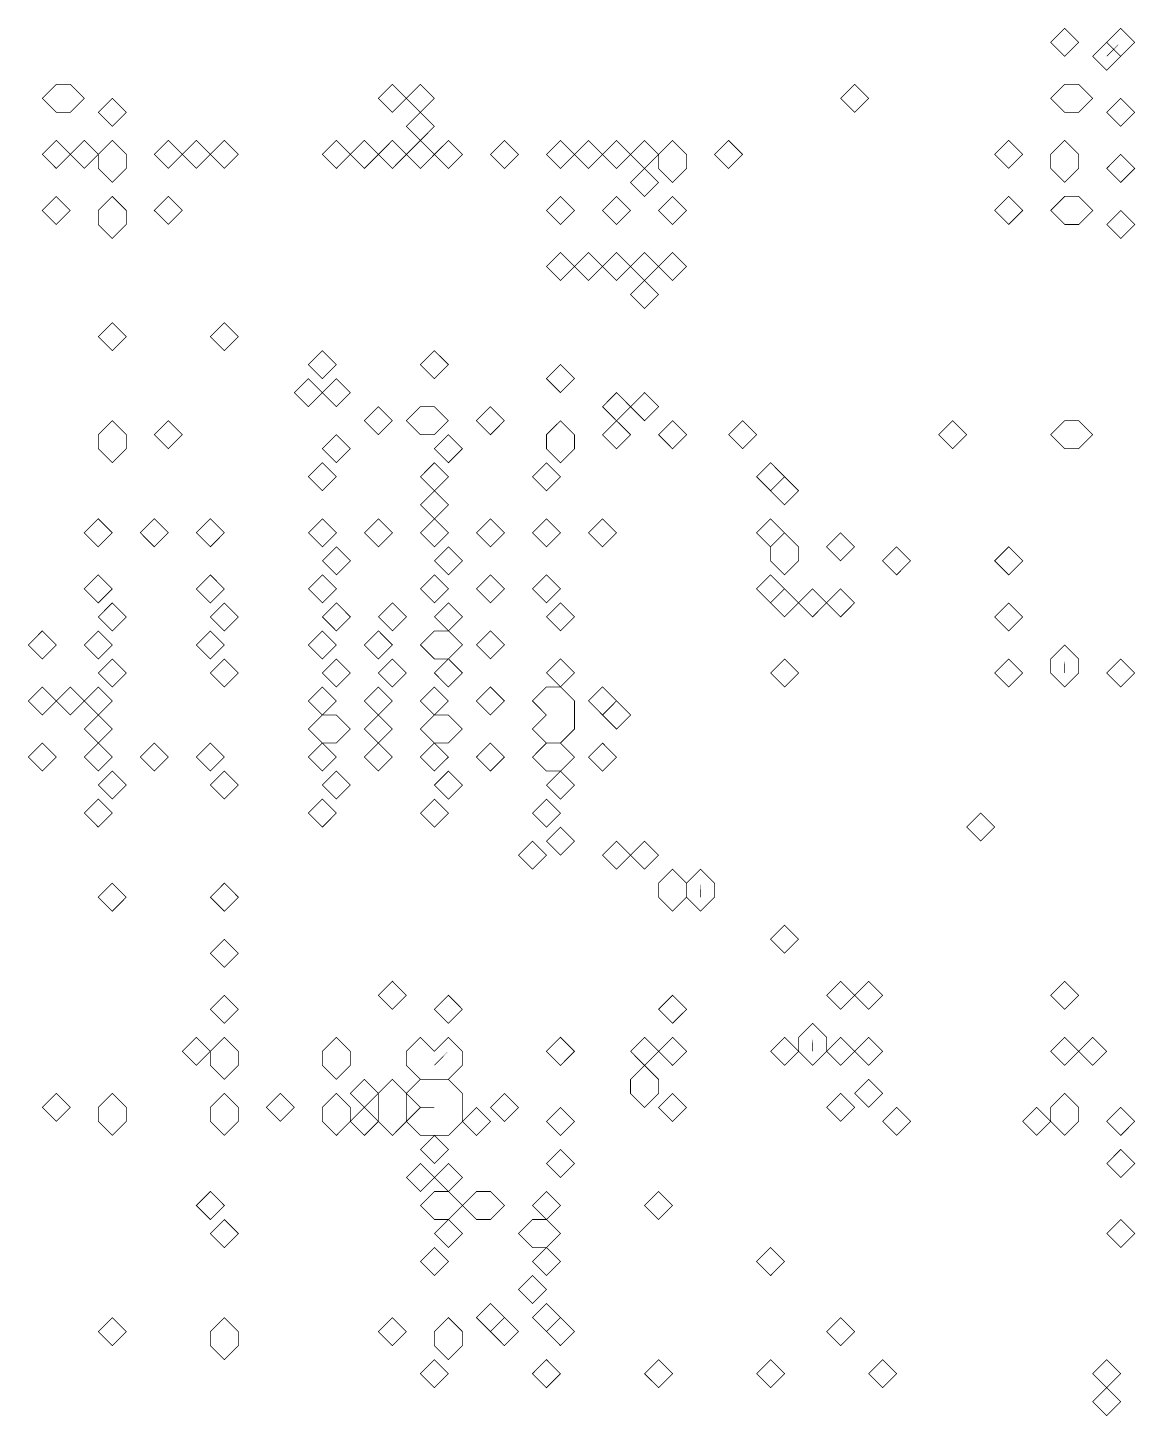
# Model space of a CAD drawing. Header units: metres. Extents: x 0 to 4939, y -4939 to 0.
# Drawn here: x 1604 to 2368, y -2900 to -1942 of the extents above; entities that cross this region are included whole.
import ezdxf

# ---------------------------------------------------------------- set-up
doc = ezdxf.new("R2010")
doc.units = ezdxf.units.M
doc.layers.add('conductor', color=1, linetype='Continuous')
doc.layers.add('substrate', color=5, linetype='Continuous')

msp = doc.modelspace()

# ---------------------------------------------------------------- linework, layer by layer
at = {"layer": 'conductor', "const_width": 0.5}
for points in [[(2309.71, -1952.14), (2319.38, -1942.48), (2329.04, -1952.14), (2319.38, -1961.8)], [(2348.37, -1952.14), (2358.03, -1942.48), (2367.7, -1952.14), (2358.03, -1961.8)], [(2338.7, -1961.8), (2348.37, -1952.14), (2358.03, -1961.8), (2348.37, -1971.47)], [(1613.9, -1990.8), (1623.56, -1981.13), (1633.23, -1981.13), (1642.89, -1990.8), (1633.23, -2000.46), (1623.56, -2000.46)], [(1845.84, -1990.8), (1855.5, -1981.13), (1865.16, -1990.8), (1855.5, -2000.46)], [(1865.16, -1990.8), (1874.83, -1981.13), (1884.49, -1990.8), (1874.83, -2000.46)], [(2164.75, -1990.8), (2174.41, -1981.13), (2184.08, -1990.8), (2174.41, -2000.46)], [(2309.71, -1990.8), (2319.38, -1981.13), (2329.04, -1981.13), (2338.7, -1990.8), (2329.04, -2000.46), (2319.38, -2000.46)], [(1652.55, -2000.46), (1662.22, -1990.8), (1671.88, -2000.46), (1662.22, -2010.12)], [(2348.37, -2000.46), (2358.03, -1990.8), (2367.7, -2000.46), (2358.03, -2010.12)], [(1865.16, -2010.12), (1874.83, -2000.46), (1884.49, -2010.12), (1874.83, -2019.79)], [(1613.9, -2029.45), (1623.56, -2019.79), (1633.23, -2029.45), (1623.56, -2039.12)], [(1633.23, -2029.45), (1642.89, -2019.79), (1652.55, -2029.45), (1642.89, -2039.12)], [(1652.55, -2029.45), (1662.22, -2019.79), (1671.88, -2029.45), (1671.88, -2039.12), (1662.22, -2048.78), (1652.55, -2039.12)], [(1691.21, -2029.45), (1700.88, -2019.79), (1710.54, -2029.45), (1700.88, -2039.12)], [(1710.54, -2029.45), (1720.2, -2019.79), (1729.87, -2029.45), (1720.2, -2039.12)], [(1729.87, -2029.45), (1739.53, -2019.79), (1749.2, -2029.45), (1739.53, -2039.12)], [(1807.18, -2029.45), (1816.84, -2019.79), (1826.51, -2029.45), (1816.84, -2039.12)], [(1826.51, -2029.45), (1836.17, -2019.79), (1845.84, -2029.45), (1836.17, -2039.12)], [(1845.84, -2029.45), (1855.5, -2019.79), (1865.16, -2029.45), (1855.5, -2039.12)], [(1865.16, -2029.45), (1874.83, -2019.79), (1884.49, -2029.45), (1874.83, -2039.12)], [(1884.49, -2029.45), (1894.16, -2019.79), (1903.82, -2029.45), (1894.16, -2039.12)], [(1923.15, -2029.45), (1932.81, -2019.79), (1942.48, -2029.45), (1932.81, -2039.12)], [(1961.8, -2029.45), (1971.47, -2019.79), (1981.13, -2029.45), (1971.47, -2039.12)], [(1981.13, -2029.45), (1990.8, -2019.79), (2000.46, -2029.45), (1990.8, -2039.12)], [(2000.46, -2029.45), (2010.12, -2019.79), (2019.79, -2029.45), (2010.12, -2039.12)], [(2019.79, -2029.45), (2029.45, -2019.79), (2039.12, -2029.45), (2029.45, -2039.12)], [(2039.12, -2029.45), (2048.78, -2019.79), (2058.45, -2029.45), (2058.45, -2039.12), (2048.78, -2048.78), (2039.12, -2039.12)], [(2077.77, -2029.45), (2087.44, -2019.79), (2097.1, -2029.45), (2087.44, -2039.12)], [(2271.05, -2029.45), (2280.72, -2019.79), (2290.38, -2029.45), (2280.72, -2039.12)], [(2309.71, -2029.45), (2319.38, -2019.79), (2329.04, -2029.45), (2329.04, -2039.12), (2319.38, -2048.78), (2309.71, -2039.12)], [(2348.37, -2039.12), (2358.03, -2029.45), (2367.7, -2039.12), (2358.03, -2048.78)], [(2019.79, -2048.78), (2029.45, -2039.12), (2039.12, -2048.78), (2029.45, -2058.45)], [(1613.9, -2068.11), (1623.56, -2058.45), (1633.23, -2068.11), (1623.56, -2077.77)], [(1652.55, -2068.11), (1662.22, -2058.45), (1671.88, -2068.11), (1671.88, -2077.77), (1662.22, -2087.44), (1652.55, -2077.77)], [(1691.21, -2068.11), (1700.88, -2058.45), (1710.54, -2068.11), (1700.88, -2077.77)], [(1961.8, -2068.11), (1971.47, -2058.45), (1981.13, -2068.11), (1971.47, -2077.77)], [(2000.46, -2068.11), (2010.12, -2058.45), (2019.79, -2068.11), (2010.12, -2077.77)], [(2039.12, -2068.11), (2048.78, -2058.45), (2058.45, -2068.11), (2048.78, -2077.77)], [(2271.05, -2068.11), (2280.72, -2058.45), (2290.38, -2068.11), (2280.72, -2077.77)], [(2309.71, -2068.11), (2319.38, -2058.45), (2329.04, -2058.45), (2338.7, -2068.11), (2329.04, -2077.77), (2319.38, -2077.77)], [(2348.37, -2077.77), (2358.03, -2068.11), (2367.7, -2077.77), (2358.03, -2087.44)], [(1961.8, -2106.77), (1971.47, -2097.1), (1981.13, -2106.77), (1971.47, -2116.43)], [(1981.13, -2106.77), (1990.8, -2097.1), (2000.46, -2106.77), (1990.8, -2116.43)], [(2000.46, -2106.77), (2010.12, -2097.1), (2019.79, -2106.77), (2010.12, -2116.43)], [(2019.79, -2106.77), (2029.45, -2097.1), (2039.12, -2106.77), (2029.45, -2116.43)], [(2039.12, -2106.77), (2048.78, -2097.1), (2058.45, -2106.77), (2048.78, -2116.43)], [(2019.79, -2126.09), (2029.45, -2116.43), (2039.12, -2126.09), (2029.45, -2135.76)], [(1652.55, -2155.09), (1662.22, -2145.42), (1671.88, -2155.09), (1662.22, -2164.75)], [(1729.87, -2155.09), (1739.53, -2145.42), (1749.2, -2155.09), (1739.53, -2164.75)], [(1797.52, -2174.41), (1807.18, -2164.75), (1816.84, -2174.41), (1807.18, -2184.08)], [(1874.83, -2174.41), (1884.49, -2164.75), (1894.16, -2174.41), (1884.49, -2184.08)], [(1961.8, -2184.08), (1971.47, -2174.41), (1981.13, -2184.08), (1971.47, -2193.74)], [(1787.85, -2193.74), (1797.52, -2184.08), (1807.18, -2193.74), (1797.52, -2203.41)], [(1807.18, -2193.74), (1816.84, -2184.08), (1826.51, -2193.74), (1816.84, -2203.41)], [(2000.46, -2203.41), (2010.12, -2193.74), (2019.79, -2203.41), (2010.12, -2213.07)], [(2019.79, -2203.41), (2029.45, -2193.74), (2039.12, -2203.41), (2029.45, -2213.07)], [(1836.17, -2213.07), (1845.84, -2203.41), (1855.5, -2213.07), (1845.84, -2222.73)], [(1865.16, -2213.07), (1874.83, -2203.41), (1884.49, -2203.41), (1894.16, -2213.07), (1884.49, -2222.73), (1874.83, -2222.73)], [(1913.48, -2213.07), (1923.15, -2203.41), (1932.81, -2213.07), (1923.15, -2222.73)], [(1652.55, -2222.73), (1662.22, -2213.07), (1671.88, -2222.73), (1671.88, -2232.4), (1662.22, -2242.06), (1652.55, -2232.4)], [(1691.21, -2222.73), (1700.88, -2213.07), (1710.54, -2222.73), (1700.88, -2232.4)], [(1961.8, -2222.73), (1971.47, -2213.07), (1981.13, -2222.73), (1981.13, -2232.4), (1971.47, -2242.06), (1961.8, -2232.4)], [(2000.46, -2222.73), (2010.12, -2213.07), (2019.79, -2222.73), (2010.12, -2232.4)], [(2039.12, -2222.73), (2048.78, -2213.07), (2058.45, -2222.73), (2048.78, -2232.4)], [(2087.44, -2222.73), (2097.1, -2213.07), (2106.77, -2222.73), (2097.1, -2232.4)], [(2232.4, -2222.73), (2242.06, -2213.07), (2251.73, -2222.73), (2242.06, -2232.4)], [(2309.71, -2222.73), (2319.38, -2213.07), (2329.04, -2213.07), (2338.7, -2222.73), (2329.04, -2232.4), (2319.38, -2232.4)], [(1807.18, -2232.4), (1816.84, -2222.73), (1826.51, -2232.4), (1816.84, -2242.06)], [(1884.49, -2232.4), (1894.16, -2222.73), (1903.82, -2232.4), (1894.16, -2242.06)], [(1797.52, -2251.73), (1807.18, -2242.06), (1816.84, -2251.73), (1807.18, -2261.39)], [(1874.83, -2251.73), (1884.49, -2242.06), (1894.16, -2251.73), (1884.49, -2261.39)], [(1952.14, -2251.73), (1961.8, -2242.06), (1971.47, -2251.73), (1961.8, -2261.39)], [(2106.77, -2251.73), (2116.43, -2242.06), (2126.09, -2251.73), (2116.43, -2261.39)], [(2116.43, -2261.39), (2126.09, -2251.73), (2135.76, -2261.39), (2126.09, -2271.05)], [(1874.83, -2271.05), (1884.49, -2261.39), (1894.16, -2271.05), (1884.49, -2280.72)], [(1642.89, -2290.38), (1652.55, -2280.72), (1662.22, -2290.38), (1652.55, -2300.05)], [(1681.55, -2290.38), (1691.21, -2280.72), (1700.88, -2290.38), (1691.21, -2300.05)], [(1720.2, -2290.38), (1729.87, -2280.72), (1739.53, -2290.38), (1729.87, -2300.05)], [(1797.52, -2290.38), (1807.18, -2280.72), (1816.84, -2290.38), (1807.18, -2300.05)], [(1836.17, -2290.38), (1845.84, -2280.72), (1855.5, -2290.38), (1845.84, -2300.05)], [(1874.83, -2290.38), (1884.49, -2280.72), (1894.16, -2290.38), (1884.49, -2300.05)], [(1913.48, -2290.38), (1923.15, -2280.72), (1932.81, -2290.38), (1923.15, -2300.05)], [(1952.14, -2290.38), (1961.8, -2280.72), (1971.47, -2290.38), (1961.8, -2300.05)], [(1990.8, -2290.38), (2000.46, -2280.72), (2010.12, -2290.38), (2000.46, -2300.05)], [(2106.77, -2290.38), (2116.43, -2280.72), (2126.09, -2290.38), (2116.43, -2300.05)], [(2116.43, -2300.05), (2126.09, -2290.38), (2135.76, -2300.05), (2135.76, -2309.71), (2126.09, -2319.38), (2116.43, -2309.71)], [(2155.09, -2300.05), (2164.75, -2290.38), (2174.41, -2300.05), (2164.75, -2309.71)], [(1807.18, -2309.71), (1816.84, -2300.05), (1826.51, -2309.71), (1816.84, -2319.38)], [(1884.49, -2309.71), (1894.16, -2300.05), (1903.82, -2309.71), (1894.16, -2319.38)], [(2193.74, -2309.71), (2203.41, -2300.05), (2213.07, -2309.71), (2203.41, -2319.38)], [(2271.05, -2309.71), (2280.72, -2300.05), (2290.38, -2309.71), (2280.72, -2319.38)], [(1642.89, -2329.04), (1652.55, -2319.38), (1662.22, -2329.04), (1652.55, -2338.7)], [(1720.2, -2329.04), (1729.87, -2319.38), (1739.53, -2329.04), (1729.87, -2338.7)], [(1797.52, -2329.04), (1807.18, -2319.38), (1816.84, -2329.04), (1807.18, -2338.7)], [(1874.83, -2329.04), (1884.49, -2319.38), (1894.16, -2329.04), (1884.49, -2338.7)], [(1913.48, -2329.04), (1923.15, -2319.38), (1932.81, -2329.04), (1923.15, -2338.7)], [(1952.14, -2329.04), (1961.8, -2319.38), (1971.47, -2329.04), (1961.8, -2338.7)], [(2106.77, -2329.04), (2116.43, -2319.38), (2126.09, -2329.04), (2116.43, -2338.7)], [(2116.43, -2338.7), (2126.09, -2329.04), (2135.76, -2338.7), (2126.09, -2348.37)], [(2135.76, -2338.7), (2145.42, -2329.04), (2155.09, -2338.7), (2145.42, -2348.37)], [(2155.09, -2338.7), (2164.75, -2329.04), (2174.41, -2338.7), (2164.75, -2348.37)], [(1652.55, -2348.37), (1662.22, -2338.7), (1671.88, -2348.37), (1662.22, -2358.03)], [(1729.87, -2348.37), (1739.53, -2338.7), (1749.2, -2348.37), (1739.53, -2358.03)], [(1807.18, -2348.37), (1816.84, -2338.7), (1826.51, -2348.37), (1816.84, -2358.03)], [(1845.84, -2348.37), (1855.5, -2338.7), (1865.16, -2348.37), (1855.5, -2358.03)], [(1884.49, -2348.37), (1894.16, -2338.7), (1903.82, -2348.37), (1894.16, -2358.03)], [(1961.8, -2348.37), (1971.47, -2338.7), (1981.13, -2348.37), (1971.47, -2358.03)], [(2271.05, -2348.37), (2280.72, -2338.7), (2290.38, -2348.37), (2280.72, -2358.03)], [(1604.23, -2367.7), (1613.9, -2358.03), (1623.56, -2367.7), (1613.9, -2377.36)], [(1642.89, -2367.7), (1652.55, -2358.03), (1662.22, -2367.7), (1652.55, -2377.36)], [(1720.2, -2367.7), (1729.87, -2358.03), (1739.53, -2367.7), (1729.87, -2377.36)], [(1797.52, -2367.7), (1807.18, -2358.03), (1816.84, -2367.7), (1807.18, -2377.36)], [(1836.17, -2367.7), (1845.84, -2358.03), (1855.5, -2367.7), (1845.84, -2377.36)], [(1874.83, -2367.7), (1884.49, -2358.03), (1894.16, -2358.03), (1903.82, -2367.7), (1894.16, -2377.36), (1884.49, -2377.36)], [(1913.48, -2367.7), (1923.15, -2358.03), (1932.81, -2367.7), (1923.15, -2377.36)], [(2309.71, -2377.36), (2319.38, -2367.7), (2329.04, -2377.36), (2329.04, -2387.02), (2319.38, -2396.69), (2309.71, -2387.02)], [(1652.55, -2387.02), (1662.22, -2377.36), (1671.88, -2387.02), (1662.22, -2396.69)], [(1729.87, -2387.02), (1739.53, -2377.36), (1749.2, -2387.02), (1739.53, -2396.69)], [(1807.18, -2387.02), (1816.84, -2377.36), (1826.51, -2387.02), (1816.84, -2396.69)], [(1845.84, -2387.02), (1855.5, -2377.36), (1865.16, -2387.02), (1855.5, -2396.69)], [(1884.49, -2387.02), (1894.16, -2377.36), (1903.82, -2387.02), (1894.16, -2396.69)], [(1961.8, -2387.02), (1971.47, -2377.36), (1981.13, -2387.02), (1971.47, -2396.69)], [(2116.43, -2387.02), (2126.09, -2377.36), (2135.76, -2387.02), (2126.09, -2396.69)], [(2271.05, -2387.02), (2280.72, -2377.36), (2290.38, -2387.02), (2280.72, -2396.69)], [(2348.37, -2387.02), (2358.03, -2377.36), (2367.7, -2387.02), (2358.03, -2396.69)], [(1604.23, -2406.35), (1613.9, -2396.69), (1623.56, -2406.35), (1613.9, -2416.02)], [(1623.56, -2406.35), (1633.23, -2396.69), (1642.89, -2406.35), (1633.23, -2416.02)], [(1642.89, -2406.35), (1652.55, -2396.69), (1662.22, -2406.35), (1652.55, -2416.02)], [(1797.52, -2406.35), (1807.18, -2396.69), (1816.84, -2406.35), (1807.18, -2416.02)], [(1836.17, -2406.35), (1845.84, -2396.69), (1855.5, -2406.35), (1845.84, -2416.02)], [(1874.83, -2406.35), (1884.49, -2396.69), (1894.16, -2406.35), (1884.49, -2416.02)], [(1913.48, -2406.35), (1923.15, -2396.69), (1932.81, -2406.35), (1923.15, -2416.02)], [(1952.14, -2406.35), (1961.8, -2396.69), (1971.47, -2396.69), (1981.13, -2406.35), (1981.13, -2416.02), (1981.13, -2425.68), (1971.47, -2435.34), (1961.8, -2435.34), (1952.14, -2425.68), (1961.8, -2416.02)], [(1990.8, -2406.35), (2000.46, -2396.69), (2010.12, -2406.35), (2000.46, -2416.02)], [(2000.46, -2416.02), (2010.12, -2406.35), (2019.79, -2416.02), (2010.12, -2425.68)], [(1642.89, -2425.68), (1652.55, -2416.02), (1662.22, -2425.68), (1652.55, -2435.34)], [(1797.52, -2425.68), (1807.18, -2416.02), (1816.84, -2416.02), (1826.51, -2425.68), (1816.84, -2435.34), (1807.18, -2435.34)], [(1836.17, -2425.68), (1845.84, -2416.02), (1855.5, -2425.68), (1845.84, -2435.34)], [(1874.83, -2425.68), (1884.49, -2416.02), (1894.16, -2416.02), (1903.82, -2425.68), (1894.16, -2435.34), (1884.49, -2435.34)], [(1604.23, -2445.01), (1613.9, -2435.34), (1623.56, -2445.01), (1613.9, -2454.67)], [(1642.89, -2445.01), (1652.55, -2435.34), (1662.22, -2445.01), (1652.55, -2454.67)], [(1681.55, -2445.01), (1691.21, -2435.34), (1700.88, -2445.01), (1691.21, -2454.67)], [(1720.2, -2445.01), (1729.87, -2435.34), (1739.53, -2445.01), (1729.87, -2454.67)], [(1797.52, -2445.01), (1807.18, -2435.34), (1816.84, -2445.01), (1807.18, -2454.67)], [(1836.17, -2445.01), (1845.84, -2435.34), (1855.5, -2445.01), (1845.84, -2454.67)], [(1874.83, -2445.01), (1884.49, -2435.34), (1894.16, -2445.01), (1884.49, -2454.67)], [(1913.48, -2445.01), (1923.15, -2435.34), (1932.81, -2445.01), (1923.15, -2454.67)], [(1952.14, -2445.01), (1961.8, -2435.34), (1971.47, -2435.34), (1981.13, -2445.01), (1971.47, -2454.67), (1961.8, -2454.67)], [(1990.8, -2445.01), (2000.46, -2435.34), (2010.12, -2445.01), (2000.46, -2454.67)], [(1652.55, -2464.34), (1662.22, -2454.67), (1671.88, -2464.34), (1662.22, -2474)], [(1729.87, -2464.34), (1739.53, -2454.67), (1749.2, -2464.34), (1739.53, -2474)], [(1807.18, -2464.34), (1816.84, -2454.67), (1826.51, -2464.34), (1816.84, -2474)], [(1884.49, -2464.34), (1894.16, -2454.67), (1903.82, -2464.34), (1894.16, -2474)], [(1961.8, -2464.34), (1971.47, -2454.67), (1981.13, -2464.34), (1971.47, -2474)], [(1642.89, -2483.66), (1652.55, -2474), (1662.22, -2483.66), (1652.55, -2493.33)], [(1797.52, -2483.66), (1807.18, -2474), (1816.84, -2483.66), (1807.18, -2493.33)], [(1874.83, -2483.66), (1884.49, -2474), (1894.16, -2483.66), (1884.49, -2493.33)], [(1952.14, -2483.66), (1961.8, -2474), (1971.47, -2483.66), (1961.8, -2493.33)], [(2251.73, -2493.33), (2261.39, -2483.66), (2271.05, -2493.33), (2261.39, -2502.99)], [(1961.8, -2502.99), (1971.47, -2493.33), (1981.13, -2502.99), (1971.47, -2512.66)], [(1942.48, -2512.66), (1952.14, -2502.99), (1961.8, -2512.66), (1952.14, -2522.32)], [(2000.46, -2512.66), (2010.12, -2502.99), (2019.79, -2512.66), (2010.12, -2522.32)], [(2019.79, -2512.66), (2029.45, -2502.99), (2039.12, -2512.66), (2029.45, -2522.32)], [(2039.12, -2531.98), (2048.78, -2522.32), (2058.45, -2531.98), (2058.45, -2541.65), (2048.78, -2551.31), (2039.12, -2541.65)], [(2058.45, -2531.98), (2068.11, -2522.32), (2077.77, -2531.98), (2077.77, -2541.65), (2068.11, -2551.31), (2058.45, -2541.65)], [(1652.55, -2541.65), (1662.22, -2531.98), (1671.88, -2541.65), (1662.22, -2551.31)], [(1729.87, -2541.65), (1739.53, -2531.98), (1749.2, -2541.65), (1739.53, -2551.31)], [(2116.43, -2570.64), (2126.09, -2560.98), (2135.76, -2570.64), (2126.09, -2580.3)], [(1729.87, -2580.3), (1739.53, -2570.64), (1749.2, -2580.3), (1739.53, -2589.97)], [(1845.84, -2609.3), (1855.5, -2599.63), (1865.16, -2609.3), (1855.5, -2618.96)], [(2155.09, -2609.3), (2164.75, -2599.63), (2174.41, -2609.3), (2164.75, -2618.96)], [(2174.41, -2609.3), (2184.08, -2599.63), (2193.74, -2609.3), (2184.08, -2618.96)], [(2309.71, -2609.3), (2319.38, -2599.63), (2329.04, -2609.3), (2319.38, -2618.96)], [(1729.87, -2618.96), (1739.53, -2609.3), (1749.2, -2618.96), (1739.53, -2628.62)], [(1884.49, -2618.96), (1894.16, -2609.3), (1903.82, -2618.96), (1894.16, -2628.62)], [(2039.12, -2618.96), (2048.78, -2609.3), (2058.45, -2618.96), (2048.78, -2628.62)], [(2135.76, -2638.29), (2145.42, -2628.62), (2155.09, -2638.29), (2155.09, -2647.95), (2145.42, -2657.62), (2135.76, -2647.95)], [(1710.54, -2647.95), (1720.2, -2638.29), (1729.87, -2647.95), (1720.2, -2657.62)], [(1729.87, -2647.95), (1739.53, -2638.29), (1749.2, -2647.95), (1749.2, -2657.62), (1739.53, -2667.28), (1729.87, -2657.62)], [(1807.18, -2647.95), (1816.84, -2638.29), (1826.51, -2647.95), (1826.51, -2657.62), (1816.84, -2667.28), (1807.18, -2657.62)], [(1865.16, -2647.95), (1874.83, -2638.29), (1884.49, -2647.95), (1894.16, -2638.29), (1903.82, -2647.95), (1903.82, -2657.62), (1894.16, -2667.28), (1884.49, -2667.28), (1874.83, -2667.28), (1865.16, -2657.62)], [(1961.8, -2647.95), (1971.47, -2638.29), (1981.13, -2647.95), (1971.47, -2657.62)], [(2019.79, -2647.95), (2029.45, -2638.29), (2039.12, -2647.95), (2029.45, -2657.62)], [(2039.12, -2647.95), (2048.78, -2638.29), (2058.45, -2647.95), (2048.78, -2657.62)], [(2116.43, -2647.95), (2126.09, -2638.29), (2135.76, -2647.95), (2126.09, -2657.62)], [(2155.09, -2647.95), (2164.75, -2638.29), (2174.41, -2647.95), (2164.75, -2657.62)], [(2174.41, -2647.95), (2184.08, -2638.29), (2193.74, -2647.95), (2184.08, -2657.62)], [(2309.71, -2647.95), (2319.38, -2638.29), (2329.04, -2647.95), (2319.38, -2657.62)], [(2329.04, -2647.95), (2338.7, -2638.29), (2348.37, -2647.95), (2338.7, -2657.62)], [(2019.79, -2667.28), (2029.45, -2657.62), (2039.12, -2667.28), (2039.12, -2676.95), (2029.45, -2686.61), (2019.79, -2676.95)], [(1826.51, -2676.95), (1836.17, -2667.28), (1845.84, -2676.95), (1836.17, -2686.61)], [(1845.84, -2676.95), (1855.5, -2667.28), (1865.16, -2676.95), (1865.16, -2686.61), (1865.16, -2696.27), (1855.5, -2705.94), (1845.84, -2696.27), (1845.84, -2686.61)], [(1865.16, -2676.95), (1874.83, -2667.28), (1884.49, -2667.28), (1894.16, -2667.28), (1903.82, -2676.95), (1903.82, -2686.61), (1903.82, -2696.27), (1894.16, -2705.94), (1884.49, -2705.94), (1874.83, -2705.94), (1865.16, -2696.27), (1874.83, -2686.61), (1884.49, -2686.61), (1874.83, -2686.61)], [(2174.41, -2676.95), (2184.08, -2667.28), (2193.74, -2676.95), (2184.08, -2686.61)], [(1613.9, -2686.61), (1623.56, -2676.95), (1633.23, -2686.61), (1623.56, -2696.27)], [(1652.55, -2686.61), (1662.22, -2676.95), (1671.88, -2686.61), (1671.88, -2696.27), (1662.22, -2705.94), (1652.55, -2696.27)], [(1729.87, -2686.61), (1739.53, -2676.95), (1749.2, -2686.61), (1749.2, -2696.27), (1739.53, -2705.94), (1729.87, -2696.27)], [(1768.52, -2686.61), (1778.19, -2676.95), (1787.85, -2686.61), (1778.19, -2696.27)], [(1807.18, -2686.61), (1816.84, -2676.95), (1826.51, -2686.61), (1826.51, -2696.27), (1816.84, -2705.94), (1807.18, -2696.27)], [(1923.15, -2686.61), (1932.81, -2676.95), (1942.48, -2686.61), (1932.81, -2696.27)], [(2039.12, -2686.61), (2048.78, -2676.95), (2058.45, -2686.61), (2048.78, -2696.27)], [(2155.09, -2686.61), (2164.75, -2676.95), (2174.41, -2686.61), (2164.75, -2696.27)], [(2309.71, -2686.61), (2319.38, -2676.95), (2329.04, -2686.61), (2329.04, -2696.27), (2319.38, -2705.94), (2309.71, -2696.27)], [(1826.51, -2696.27), (1836.17, -2686.61), (1845.84, -2696.27), (1836.17, -2705.94)], [(1903.82, -2696.27), (1913.48, -2686.61), (1923.15, -2696.27), (1913.48, -2705.94)], [(1961.8, -2696.27), (1971.47, -2686.61), (1981.13, -2696.27), (1971.47, -2705.94)], [(2193.74, -2696.27), (2203.41, -2686.61), (2213.07, -2696.27), (2203.41, -2705.94)], [(2290.38, -2696.27), (2300.05, -2686.61), (2309.71, -2696.27), (2300.05, -2705.94)], [(2348.37, -2696.27), (2358.03, -2686.61), (2367.7, -2696.27), (2358.03, -2705.94)], [(1874.83, -2715.6), (1884.49, -2705.94), (1894.16, -2715.6), (1884.49, -2725.27)], [(1961.8, -2725.27), (1971.47, -2715.6), (1981.13, -2725.27), (1971.47, -2734.93)], [(2348.37, -2725.27), (2358.03, -2715.6), (2367.7, -2725.27), (2358.03, -2734.93)], [(1865.16, -2734.93), (1874.83, -2725.27), (1884.49, -2734.93), (1874.83, -2744.59)], [(1884.49, -2734.93), (1894.16, -2725.27), (1903.82, -2734.93), (1894.16, -2744.59)], [(1720.2, -2754.26), (1729.87, -2744.59), (1739.53, -2754.26), (1729.87, -2763.92)], [(1874.83, -2754.26), (1884.49, -2744.59), (1894.16, -2744.59), (1903.82, -2754.26), (1894.16, -2763.92), (1884.49, -2763.92)], [(1903.82, -2754.26), (1913.48, -2744.59), (1923.15, -2744.59), (1932.81, -2754.26), (1923.15, -2763.92), (1913.48, -2763.92)], [(1952.14, -2754.26), (1961.8, -2744.59), (1971.47, -2754.26), (1961.8, -2763.92)], [(2029.45, -2754.26), (2039.12, -2744.59), (2048.78, -2754.26), (2039.12, -2763.92)], [(1729.87, -2773.59), (1739.53, -2763.92), (1749.2, -2773.59), (1739.53, -2783.25)], [(1884.49, -2773.59), (1894.16, -2763.92), (1903.82, -2773.59), (1894.16, -2783.25)], [(1942.48, -2773.59), (1952.14, -2763.92), (1961.8, -2763.92), (1971.47, -2773.59), (1961.8, -2783.25), (1952.14, -2783.25)], [(2348.37, -2773.59), (2358.03, -2763.92), (2367.7, -2773.59), (2358.03, -2783.25)], [(1874.83, -2792.91), (1884.49, -2783.25), (1894.16, -2792.91), (1884.49, -2802.58)], [(1952.14, -2792.91), (1961.8, -2783.25), (1971.47, -2792.91), (1961.8, -2802.58)], [(2106.77, -2792.91), (2116.43, -2783.25), (2126.09, -2792.91), (2116.43, -2802.58)], [(1942.48, -2812.24), (1952.14, -2802.58), (1961.8, -2812.24), (1952.14, -2821.91)], [(1913.48, -2831.57), (1923.15, -2821.91), (1932.81, -2831.57), (1923.15, -2841.23)], [(1952.14, -2831.57), (1961.8, -2821.91), (1971.47, -2831.57), (1961.8, -2841.23)], [(1652.55, -2841.23), (1662.22, -2831.57), (1671.88, -2841.23), (1662.22, -2850.9)], [(1729.87, -2841.23), (1739.53, -2831.57), (1749.2, -2841.23), (1749.2, -2850.9), (1739.53, -2860.56), (1729.87, -2850.9)], [(1845.84, -2841.23), (1855.5, -2831.57), (1865.16, -2841.23), (1855.5, -2850.9)], [(1884.49, -2841.23), (1894.16, -2831.57), (1903.82, -2841.23), (1903.82, -2850.9), (1894.16, -2860.56), (1884.49, -2850.9)], [(1923.15, -2841.23), (1932.81, -2831.57), (1942.48, -2841.23), (1932.81, -2850.9)], [(1961.8, -2841.23), (1971.47, -2831.57), (1981.13, -2841.23), (1971.47, -2850.9)], [(2155.09, -2841.23), (2164.75, -2831.57), (2174.41, -2841.23), (2164.75, -2850.9)], [(1874.83, -2870.23), (1884.49, -2860.56), (1894.16, -2870.23), (1884.49, -2879.89)], [(1952.14, -2870.23), (1961.8, -2860.56), (1971.47, -2870.23), (1961.8, -2879.89)], [(2029.45, -2870.23), (2039.12, -2860.56), (2048.78, -2870.23), (2039.12, -2879.89)], [(2106.77, -2870.23), (2116.43, -2860.56), (2126.09, -2870.23), (2116.43, -2879.89)], [(2184.08, -2870.23), (2193.74, -2860.56), (2203.41, -2870.23), (2193.74, -2879.89)], [(2338.7, -2870.23), (2348.37, -2860.56), (2358.03, -2870.23), (2348.37, -2879.89)], [(2338.7, -2889.55), (2348.37, -2879.89), (2358.03, -2889.55), (2348.37, -2899.22)]]:
    msp.add_lwpolyline(points, close=True, dxfattribs=at)
at = {"layer": 'substrate', "const_width": 0.5}
for points in [[(2319.38, -1952.14)], [(2358.03, -1952.14), (2348.37, -1961.8)], [(1623.56, -1990.8)], [(1855.5, -1990.8)], [(2319.38, -1990.8)], [(1623.56, -2029.45)], [(1662.22, -2029.45)], [(1700.88, -2029.45)], [(1739.53, -2029.45)], [(1816.84, -2029.45)], [(1855.5, -2029.45)], [(1894.16, -2029.45)], [(1932.81, -2029.45)], [(1971.47, -2029.45)], [(1990.8, -2029.45)], [(2010.12, -2029.45)], [(2048.78, -2029.45)], [(2087.44, -2029.45)], [(2280.72, -2029.45)], [(2319.38, -2029.45)], [(1623.56, -2068.11)], [(1662.22, -2068.11)], [(1700.88, -2068.11)], [(1971.47, -2068.11)], [(2010.12, -2068.11)], [(2048.78, -2068.11)], [(2280.72, -2068.11)], [(2319.38, -2068.11)], [(1971.47, -2106.77)], [(1990.8, -2106.77)], [(2010.12, -2106.77)], [(2048.78, -2106.77)], [(1971.47, -2184.08)], [(1874.83, -2213.07)], [(1662.22, -2222.73)], [(1700.88, -2222.73)], [(1971.47, -2222.73)], [(2010.12, -2222.73)], [(2048.78, -2222.73)], [(2242.06, -2222.73)], [(2319.38, -2222.73)], [(2126.09, -2261.39)], [(2126.09, -2300.05)], [(2126.09, -2338.7)], [(2145.42, -2338.7)], [(2164.75, -2338.7)], [(2319.38, -2377.36), (2319.38, -2387.02)], [(1662.22, -2387.02)], [(2280.72, -2387.02)], [(1971.47, -2416.02)], [(2010.12, -2416.02)], [(2261.39, -2493.33)], [(2048.78, -2531.98)], [(2068.11, -2531.98), (2068.11, -2541.65)], [(2126.09, -2570.64)], [(1855.5, -2609.3)], [(2145.42, -2638.29), (2145.42, -2647.95)], [(1739.53, -2647.95)], [(1816.84, -2647.95)], [(1894.16, -2647.95), (1884.49, -2657.62)], [(1971.47, -2647.95)], [(2048.78, -2647.95)], [(2126.09, -2647.95)], [(2164.75, -2647.95)], [(2319.38, -2647.95)], [(1874.83, -2676.95)], [(2029.45, -2676.95)], [(2184.08, -2676.95)], [(1623.56, -2686.61)], [(1662.22, -2686.61)], [(1739.53, -2686.61)], [(1778.19, -2686.61)], [(1816.84, -2686.61)], [(1855.5, -2686.61)], [(1894.16, -2686.61)], [(1932.81, -2686.61)], [(2048.78, -2686.61)], [(1874.83, -2696.27)], [(1913.48, -2696.27)], [(1971.47, -2725.27)], [(2358.03, -2725.27)], [(1662.22, -2841.23)], [(1739.53, -2841.23)], [(1855.5, -2841.23)], [(1894.16, -2841.23)], [(1932.81, -2841.23)], [(1971.47, -2841.23)], [(2164.75, -2841.23)]]:
    msp.add_lwpolyline(points, close=True, dxfattribs=at)

doc.saveas('drawing.dxf')
